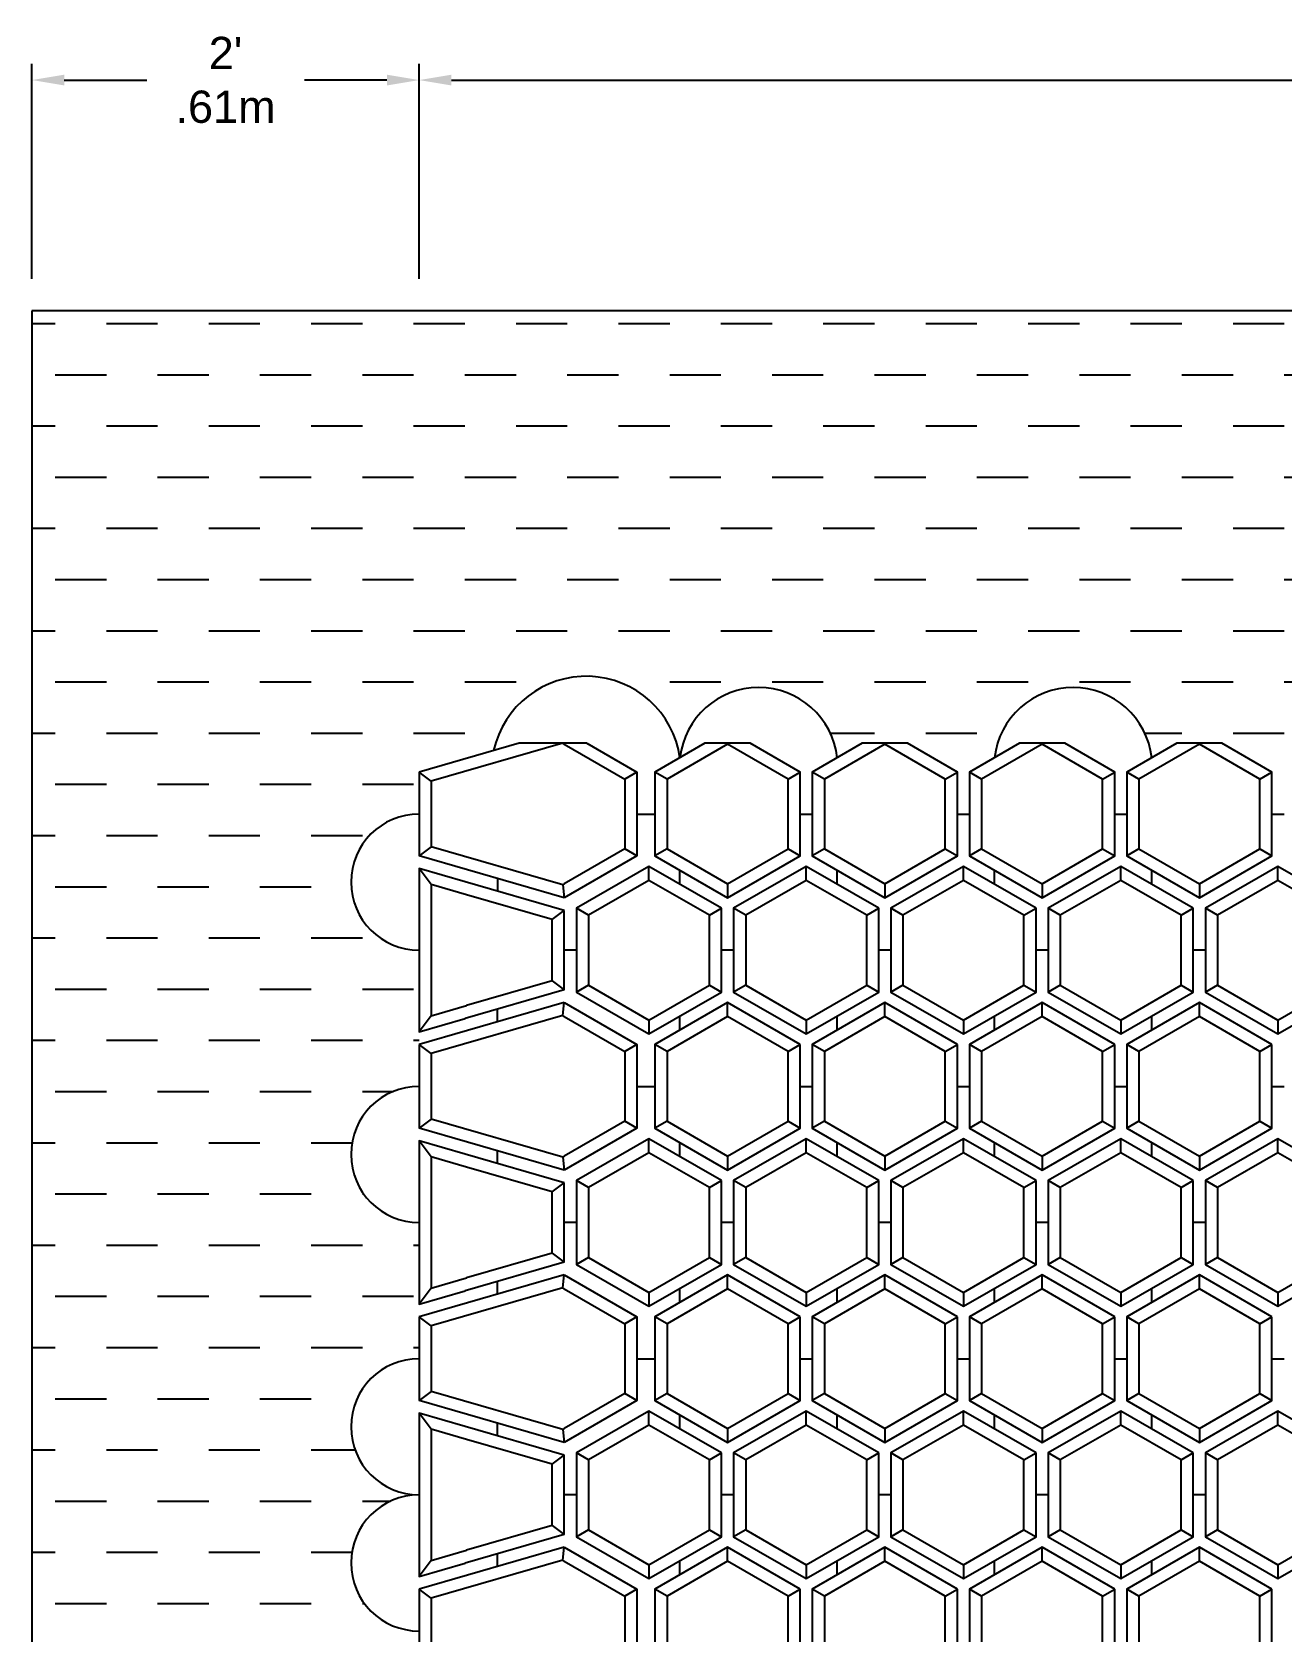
# Model space of a CAD drawing. Header units: millimetres. Extents: x 7876 to 8174, y 3054 to 3238.
# Drawn here: x 7876.4 to 7953.9, y 3138.8 to 3238 of the extents above; entities that cross this region are included whole.
import ezdxf

# ---------------------------------------------------------------- set-up
doc = ezdxf.new("R2010")
doc.units = ezdxf.units.MM
doc.styles.get("Standard").update_dxf_attribs({"font": 'arial.ttf'})
doc.dimstyles.get("Standard").update_dxf_attribs({"dimtxt": 2, "dimasz": 2, "dimexe": 1, "dimexo": 2, "dimgap": 2, "dimtad": 0, "dimtih": 1, "dimtoh": 1, "dimdec": 0, "dimzin": 0, "dimdsep": 46, "dimtxsty": 'Standard', "dimcen": 0.09, "dimadec": 0, "dimazin": 0, "dimtfac": 1, "dimtdec": 0, "dimtofl": 0, "dimtmove": 0, "dimatfit": 3, "dimfxl": 1, "dimtolj": 1, "dimtzin": 0, "dimarcsym": 0})

# ---------------------------------------------------------------- blocks, each defined once
blk = doc.blocks.new('*D107')
at = {"color": 0, "lineweight": -2, "transparency": 16777216}
for p, q in [((7900.446, 3222.672), (7900.446, 3235.99)), ((8133.321, 3222.672), (8133.321, 3235.99)), ((7902.446, 3234.99), (8011.143, 3234.99)), ((8131.321, 3234.99), (8022.623, 3234.99))]:
    blk.add_line(p, q, dxfattribs=at)
at = {"color": 0, "transparency": 16777216}
for points in [[(7902.446, 3235.324), (7902.446, 3234.657), (7900.446, 3234.99)], [(8131.321, 3235.324), (8131.321, 3234.657), (8133.321, 3234.99)]]:
    blk.add_solid(points, dxfattribs=at)
at = {"layer": 'Defpoints', "color": 0, "transparency": 16777216}
for p in [(8133.321, 3234.99), (7900.446, 3220.672), (8133.321, 3220.672)]:
    blk.add_point(p, dxfattribs=at)
at = {"color": 0, "transparency": 16777216, "insert": (8016.883, 3234.99), "char_height": 2, "attachment_point": 5}
blk.add_mtext("\\A1;20'\\P6.10m", dxfattribs=at)
blk = doc.blocks.new('*D109')
at = {"color": 0, "lineweight": -2, "transparency": 16777216}
for p, q in [((7876.446, 3222.672), (7876.446, 3235.99)), ((7900.446, 3222.672), (7900.446, 3235.99)), ((7878.446, 3234.99), (7883.557, 3234.99)), ((7898.446, 3234.99), (7893.335, 3234.99))]:
    blk.add_line(p, q, dxfattribs=at)
at = {"color": 0, "transparency": 16777216}
for points in [[(7878.446, 3235.324), (7878.446, 3234.657), (7876.446, 3234.99)], [(7898.446, 3235.324), (7898.446, 3234.657), (7900.446, 3234.99)]]:
    blk.add_solid(points, dxfattribs=at)
at = {"layer": 'Defpoints', "color": 0, "transparency": 16777216}
for p in [(7900.446, 3234.99), (7876.446, 3220.672), (7900.446, 3220.672)]:
    blk.add_point(p, dxfattribs=at)
at = {"color": 0, "transparency": 16777216, "insert": (7888.446, 3234.99), "char_height": 2, "attachment_point": 5}
blk.add_mtext("\\A1;2'\\P.61m", dxfattribs=at)

msp = doc.modelspace()

# ---------------------------------------------------------------- hatches: boundary and pattern name
h = msp.add_hatch()
h.set_pattern_fill('DASH', color=256)
h.set_pattern_definition([(0, (-5180.896, -2037.908), (3.175, 3.175), [3.175, -3.175])])
h.paths.add_polyline_path([(8157.821, 3220.672), (7876.446, 3220.672), (7876.446, 3100.672), (7905.342, 3100.672, -0.017665), (7905.207, 3101.066), (7900.446, 3102.441), (7900.446, 3105.039, -1), (7900.446, 3113.482), (7900.446, 3121.926, -1), (7900.446, 3130.37), (7900.446, 3138.814, -1), (7900.446, 3147.257, -1), (7900.446, 3155.701), (7900.446, 3164.145, -1), (7900.446, 3172.589), (7900.446, 3181.032, -1), (7900.446, 3189.476), (7900.446, 3192.074), (7905.068, 3193.408, -0.771611), (7916.422, 3193.863), (7916.808, 3193.863, -0.737277), (7926.182, 3193.863), (7936.308, 3193.863, -0.737277), (7945.682, 3193.863), (7955.808, 3193.863, -0.737277), (7965.182, 3193.863), (7975.308, 3193.863, -0.737277), (7984.682, 3193.863), (7994.808, 3193.863, -0.737277), (8004.182, 3193.863), (8004.558, 3193.863, -0.737277), (8013.932, 3193.863), (8020.209, 3193.863, -0.737277), (8029.584, 3193.863), (8029.959, 3193.863, -0.737277), (8039.334, 3193.863), (8049.459, 3193.863, -0.737277), (8058.834, 3193.863), (8068.959, 3193.863, -0.737277), (8078.334, 3193.863), (8088.459, 3193.863, -0.737277), (8097.834, 3193.863), (8107.959, 3193.863, -0.737277), (8117.334, 3193.863), (8117.886, 3193.863, -0.68862), (8131.28, 3192.663), (8133.321, 3192.074), (8133.321, 3189.476, -1), (8133.321, 3181.032), (8133.321, 3172.589, -1), (8133.321, 3164.145), (8133.321, 3155.701, -1), (8133.321, 3147.257, -1), (8133.321, 3138.814), (8133.321, 3130.37, -1), (8133.321, 3121.926), (8133.321, 3113.482, -1), (8133.321, 3105.039), (8133.321, 3102.441), (8131.446, 3101.899, -0.045177), (8130.968, 3100.672), (8157.821, 3100.672)])

# ---------------------------------------------------------------- linework, layer by layer
for p, q in [((8157.821, 3220.672), (7876.446, 3220.672)), ((7876.446, 3220.672), (7876.446, 3100.672)), ((7906.643, 3193.863), (7900.446, 3192.074)), ((7909.347, 3193.863), (7901.196, 3191.51)), ((7910.847, 3193.863), (7906.643, 3193.863)), ((7909.446, 3193.806), (7909.347, 3193.863)), ((7920.972, 3193.863), (7918.169, 3193.863)), ((7919.571, 3193.806), (7919.571, 3193.863)), ((7930.722, 3193.863), (7927.919, 3193.863)), ((7929.321, 3193.806), (7929.321, 3193.863)), ((7940.472, 3193.863), (7937.669, 3193.863)), ((7939.071, 3193.806), (7939.071, 3193.863)), ((7950.222, 3193.863), (7947.419, 3193.863)), ((7948.821, 3193.806), (7948.821, 3193.863)), ((7900.446, 3192.074), (7900.446, 3186.878)), ((7901.196, 3191.51), (7900.446, 3192.074)), ((7913.946, 3192.074), (7913.196, 3191.641)), ((7915.821, 3191.641), (7915.071, 3192.074)), ((7923.321, 3191.641), (7924.071, 3192.074)), ((7925.571, 3191.641), (7924.821, 3192.074)), ((7933.071, 3191.641), (7933.821, 3192.074)), ((7935.321, 3191.641), (7934.571, 3192.074)), ((7942.821, 3191.641), (7943.571, 3192.074)), ((7945.071, 3191.641), (7944.321, 3192.074)), ((7952.571, 3191.641), (7953.321, 3192.074)), ((7901.196, 3191.51), (7901.196, 3187.442)), ((7913.946, 3189.476), (7915.071, 3189.476)), ((7924.071, 3189.476), (7924.821, 3189.476)), ((7933.821, 3189.476), (7934.571, 3189.476)), ((7943.571, 3189.476), (7944.321, 3189.476)), ((7953.321, 3189.476), (7954.071, 3189.476)), ((7901.196, 3187.442), (7900.446, 3186.878)), ((7909.347, 3185.089), (7901.196, 3187.442)), ((7913.946, 3186.878), (7913.196, 3187.311)), ((7915.821, 3187.311), (7915.071, 3186.878)), ((7923.321, 3187.311), (7924.071, 3186.878)), ((7925.571, 3187.311), (7924.821, 3186.878)), ((7933.071, 3187.311), (7933.821, 3186.878)), ((7935.321, 3187.311), (7934.571, 3186.878)), ((7942.821, 3187.311), (7943.571, 3186.878)), ((7945.071, 3187.311), (7944.321, 3186.878)), ((7952.571, 3187.311), (7953.321, 3186.878)), ((7909.446, 3184.28), (7900.446, 3186.878)), ((7901.196, 3185.1), (7900.446, 3186.097)), ((7914.696, 3185.362), (7914.696, 3186.228)), ((7924.446, 3185.362), (7924.446, 3186.228)), ((7934.196, 3185.362), (7934.196, 3186.228)), ((7943.946, 3185.362), (7943.946, 3186.228)), ((7953.696, 3185.362), (7953.696, 3186.228)), ((7909.446, 3183.499), (7903.294, 3185.275)), ((7905.319, 3184.691), (7905.319, 3185.471)), ((7909.446, 3185.146), (7909.347, 3185.089)), ((7909.347, 3185.089), (7909.446, 3184.28)), ((7916.62, 3185.117), (7916.62, 3185.984)), ((7919.571, 3185.146), (7919.571, 3184.28)), ((7926.37, 3185.117), (7926.37, 3185.984)), ((7929.321, 3185.146), (7929.321, 3184.28)), ((7936.12, 3185.117), (7936.12, 3185.984)), ((7939.071, 3185.146), (7939.071, 3184.28)), ((7945.87, 3185.117), (7945.87, 3185.984)), ((7948.821, 3185.146), (7948.821, 3184.28)), ((7908.696, 3182.935), (7903.393, 3184.466)), ((7908.696, 3182.935), (7909.446, 3183.499)), ((7910.946, 3183.197), (7910.196, 3183.63)), ((7918.446, 3183.197), (7919.196, 3183.63)), ((7920.696, 3183.197), (7919.946, 3183.63)), ((7928.196, 3183.197), (7928.946, 3183.63)), ((7930.446, 3183.197), (7929.696, 3183.63)), ((7937.946, 3183.197), (7938.696, 3183.63)), ((7940.196, 3183.197), (7939.446, 3183.63)), ((7947.696, 3183.197), (7948.446, 3183.63)), ((7949.946, 3183.197), (7949.196, 3183.63)), ((7910.196, 3181.032), (7909.446, 3181.032)), ((7919.946, 3181.032), (7919.196, 3181.032)), ((7929.696, 3181.032), (7928.946, 3181.032)), ((7939.446, 3181.032), (7938.696, 3181.032)), ((7949.196, 3181.032), (7948.446, 3181.032)), ((7908.696, 3179.129), (7903.393, 3177.599)), ((7908.696, 3179.129), (7909.446, 3178.565)), ((7909.446, 3178.565), (7903.294, 3176.79)), ((7910.946, 3178.867), (7910.196, 3178.434)), ((7918.446, 3178.867), (7919.196, 3178.434)), ((7920.696, 3178.867), (7919.946, 3178.434)), ((7928.196, 3178.867), (7928.946, 3178.434)), ((7930.446, 3178.867), (7929.696, 3178.434)), ((7937.946, 3178.867), (7938.696, 3178.434)), ((7940.196, 3178.867), (7939.446, 3178.434)), ((7947.696, 3178.867), (7948.446, 3178.434)), ((7949.946, 3178.867), (7949.196, 3178.434)), ((7909.446, 3177.785), (7900.446, 3175.187)), ((7905.316, 3176.592), (7905.316, 3177.373)), ((7909.347, 3176.976), (7909.446, 3177.785)), ((7919.571, 3176.919), (7919.571, 3177.785)), ((7929.321, 3176.919), (7929.321, 3177.785)), ((7939.071, 3176.919), (7939.071, 3177.785)), ((7948.821, 3176.919), (7948.821, 3177.785)), ((7901.196, 3176.964), (7900.446, 3175.967)), ((7909.347, 3176.976), (7901.196, 3174.623)), ((7909.446, 3176.919), (7909.347, 3176.976)), ((7914.696, 3176.702), (7914.696, 3175.836)), ((7916.62, 3176.081), (7916.62, 3176.947)), ((7924.446, 3176.702), (7924.446, 3175.836)), ((7926.37, 3176.081), (7926.37, 3176.947)), ((7934.196, 3176.702), (7934.196, 3175.836)), ((7936.12, 3176.081), (7936.12, 3176.947)), ((7943.946, 3176.702), (7943.946, 3175.836)), ((7945.87, 3176.081), (7945.87, 3176.947)), ((7953.696, 3176.702), (7953.696, 3175.836)), ((7900.446, 3175.187), (7900.446, 3169.991)), ((7901.196, 3174.623), (7900.446, 3175.187)), ((7913.946, 3175.187), (7913.196, 3174.754)), ((7915.821, 3174.754), (7915.071, 3175.187)), ((7923.321, 3174.754), (7924.071, 3175.187)), ((7925.571, 3174.754), (7924.821, 3175.187)), ((7933.071, 3174.754), (7933.821, 3175.187)), ((7935.321, 3174.754), (7934.571, 3175.187)), ((7942.821, 3174.754), (7943.571, 3175.187)), ((7945.071, 3174.754), (7944.321, 3175.187)), ((7952.571, 3174.754), (7953.321, 3175.187)), ((7901.196, 3174.623), (7901.196, 3170.555)), ((7913.946, 3172.589), (7915.071, 3172.589)), ((7924.071, 3172.589), (7924.821, 3172.589)), ((7933.821, 3172.589), (7934.571, 3172.589)), ((7943.571, 3172.589), (7944.321, 3172.589)), ((7953.321, 3172.589), (7954.071, 3172.589)), ((7901.196, 3170.555), (7900.446, 3169.991)), ((7909.347, 3168.202), (7901.196, 3170.555)), ((7913.946, 3169.991), (7913.196, 3170.424)), ((7915.821, 3170.424), (7915.071, 3169.991)), ((7923.321, 3170.424), (7924.071, 3169.991)), ((7925.571, 3170.424), (7924.821, 3169.991)), ((7933.071, 3170.424), (7933.821, 3169.991)), ((7935.321, 3170.424), (7934.571, 3169.991)), ((7942.821, 3170.424), (7943.571, 3169.991)), ((7945.071, 3170.424), (7944.321, 3169.991)), ((7952.571, 3170.424), (7953.321, 3169.991)), ((7909.446, 3167.392), (7900.446, 3169.991)), ((7901.196, 3168.213), (7900.446, 3169.21)), ((7914.696, 3168.475), (7914.696, 3169.341)), ((7924.446, 3168.475), (7924.446, 3169.341)), ((7934.196, 3168.475), (7934.196, 3169.341)), ((7943.946, 3168.475), (7943.946, 3169.341)), ((7953.696, 3168.475), (7953.696, 3169.341)), ((7909.446, 3166.612), (7903.294, 3168.388)), ((7905.312, 3167.805), (7905.312, 3168.586)), ((7909.446, 3168.258), (7909.347, 3168.202)), ((7909.347, 3168.202), (7909.446, 3167.392)), ((7916.62, 3168.23), (7916.62, 3169.096)), ((7919.571, 3168.258), (7919.571, 3167.392)), ((7926.37, 3168.23), (7926.37, 3169.096)), ((7929.321, 3168.258), (7929.321, 3167.392)), ((7936.12, 3168.23), (7936.12, 3169.096)), ((7939.071, 3168.258), (7939.071, 3167.392)), ((7945.87, 3168.23), (7945.87, 3169.096)), ((7948.821, 3168.258), (7948.821, 3167.392)), ((7908.696, 3166.048), (7903.393, 3167.578)), ((7908.696, 3166.048), (7909.446, 3166.612)), ((7910.946, 3166.31), (7910.196, 3166.743)), ((7918.446, 3166.31), (7919.196, 3166.743)), ((7920.696, 3166.31), (7919.946, 3166.743)), ((7928.196, 3166.31), (7928.946, 3166.743)), ((7930.446, 3166.31), (7929.696, 3166.743)), ((7937.946, 3166.31), (7938.696, 3166.743)), ((7940.196, 3166.31), (7939.446, 3166.743)), ((7947.696, 3166.31), (7948.446, 3166.743)), ((7949.946, 3166.31), (7949.196, 3166.743)), ((7910.196, 3164.145), (7909.446, 3164.145)), ((7919.946, 3164.145), (7919.196, 3164.145)), ((7929.696, 3164.145), (7928.946, 3164.145)), ((7939.446, 3164.145), (7938.696, 3164.145)), ((7949.196, 3164.145), (7948.446, 3164.145)), ((7908.696, 3162.242), (7903.393, 3160.711)), ((7908.696, 3162.242), (7909.446, 3161.678)), ((7909.446, 3161.678), (7903.294, 3159.902)), ((7910.946, 3161.98), (7910.196, 3161.547)), ((7918.446, 3161.98), (7919.196, 3161.547)), ((7920.696, 3161.98), (7919.946, 3161.547)), ((7928.196, 3161.98), (7928.946, 3161.547)), ((7930.446, 3161.98), (7929.696, 3161.547)), ((7937.946, 3161.98), (7938.696, 3161.547)), ((7940.196, 3161.98), (7939.446, 3161.547)), ((7947.696, 3161.98), (7948.446, 3161.547)), ((7949.946, 3161.98), (7949.196, 3161.547)), ((7909.446, 3160.897), (7900.446, 3158.299)), ((7905.308, 3159.703), (7905.308, 3160.484)), ((7909.347, 3160.088), (7909.446, 3160.897)), ((7919.571, 3160.031), (7919.571, 3160.897)), ((7929.321, 3160.031), (7929.321, 3160.897)), ((7939.071, 3160.031), (7939.071, 3160.897)), ((7948.821, 3160.031), (7948.821, 3160.897)), ((7901.196, 3160.077), (7900.446, 3159.08)), ((7909.347, 3160.088), (7901.196, 3157.735)), ((7909.446, 3160.031), (7909.347, 3160.088)), ((7914.696, 3159.815), (7914.696, 3158.949)), ((7916.62, 3159.194), (7916.62, 3160.06)), ((7924.446, 3159.815), (7924.446, 3158.949)), ((7926.37, 3159.194), (7926.37, 3160.06)), ((7934.196, 3159.815), (7934.196, 3158.949)), ((7936.12, 3159.194), (7936.12, 3160.06)), ((7943.946, 3159.815), (7943.946, 3158.949)), ((7945.87, 3159.194), (7945.87, 3160.06)), ((7953.696, 3159.815), (7953.696, 3158.949)), ((7900.446, 3158.299), (7900.446, 3153.103)), ((7901.196, 3157.735), (7900.446, 3158.299)), ((7913.946, 3158.299), (7913.196, 3157.866)), ((7915.821, 3157.866), (7915.071, 3158.299)), ((7923.321, 3157.866), (7924.071, 3158.299)), ((7925.571, 3157.866), (7924.821, 3158.299)), ((7933.071, 3157.866), (7933.821, 3158.299)), ((7935.321, 3157.866), (7934.571, 3158.299)), ((7942.821, 3157.866), (7943.571, 3158.299)), ((7945.071, 3157.866), (7944.321, 3158.299)), ((7952.571, 3157.866), (7953.321, 3158.299)), ((7901.196, 3157.735), (7901.196, 3153.667)), ((7913.946, 3155.701), (7915.071, 3155.701)), ((7924.071, 3155.701), (7924.821, 3155.701)), ((7933.821, 3155.701), (7934.571, 3155.701)), ((7943.571, 3155.701), (7944.321, 3155.701)), ((7953.321, 3155.701), (7954.071, 3155.701)), ((7901.196, 3153.667), (7900.446, 3153.103)), ((7909.347, 3151.314), (7901.196, 3153.667)), ((7913.946, 3153.103), (7913.196, 3153.536)), ((7915.821, 3153.536), (7915.071, 3153.103)), ((7923.321, 3153.536), (7924.071, 3153.103)), ((7925.571, 3153.536), (7924.821, 3153.103)), ((7933.071, 3153.536), (7933.821, 3153.103)), ((7935.321, 3153.536), (7934.571, 3153.103)), ((7942.821, 3153.536), (7943.571, 3153.103)), ((7945.071, 3153.536), (7944.321, 3153.103)), ((7952.571, 3153.536), (7953.321, 3153.103)), ((7909.446, 3150.505), (7900.446, 3153.103)), ((7901.196, 3151.325), (7900.446, 3152.322)), ((7914.696, 3151.587), (7914.696, 3152.453)), ((7924.446, 3151.587), (7924.446, 3152.453)), ((7934.196, 3151.587), (7934.196, 3152.453)), ((7943.946, 3151.587), (7943.946, 3152.453)), ((7953.696, 3151.587), (7953.696, 3152.453)), ((7909.446, 3149.724), (7903.294, 3151.5)), ((7905.304, 3150.92), (7905.304, 3151.7)), ((7909.446, 3151.371), (7909.347, 3151.314)), ((7909.347, 3151.314), (7909.446, 3150.505)), ((7916.62, 3151.342), (7916.62, 3152.209)), ((7919.571, 3151.371), (7919.571, 3150.505)), ((7926.37, 3151.342), (7926.37, 3152.209)), ((7929.321, 3151.371), (7929.321, 3150.505)), ((7936.12, 3151.342), (7936.12, 3152.209)), ((7939.071, 3151.371), (7939.071, 3150.505)), ((7945.87, 3151.342), (7945.87, 3152.209)), ((7948.821, 3151.371), (7948.821, 3150.505)), ((7908.696, 3149.16), (7903.393, 3150.691)), ((7908.696, 3149.16), (7909.446, 3149.724)), ((7910.946, 3149.422), (7910.196, 3149.855)), ((7918.446, 3149.422), (7919.196, 3149.855)), ((7920.696, 3149.422), (7919.946, 3149.855)), ((7928.196, 3149.422), (7928.946, 3149.855)), ((7930.446, 3149.422), (7929.696, 3149.855)), ((7937.946, 3149.422), (7938.696, 3149.855)), ((7940.196, 3149.422), (7939.446, 3149.855)), ((7947.696, 3149.422), (7948.446, 3149.855)), ((7949.946, 3149.422), (7949.196, 3149.855)), ((7910.196, 3147.257), (7909.446, 3147.257)), ((7919.946, 3147.257), (7919.196, 3147.257)), ((7929.696, 3147.257), (7928.946, 3147.257)), ((7939.446, 3147.257), (7938.696, 3147.257)), ((7949.196, 3147.257), (7948.446, 3147.257)), ((7908.696, 3145.354), (7903.393, 3143.824)), ((7908.696, 3145.354), (7909.446, 3144.79)), ((7909.446, 3144.79), (7903.294, 3143.015)), ((7910.946, 3145.092), (7910.196, 3144.659)), ((7918.446, 3145.092), (7919.196, 3144.659)), ((7920.696, 3145.092), (7919.946, 3144.659)), ((7928.196, 3145.092), (7928.946, 3144.659)), ((7930.446, 3145.092), (7929.696, 3144.659)), ((7937.946, 3145.092), (7938.696, 3144.659)), ((7940.196, 3145.092), (7939.446, 3144.659)), ((7947.696, 3145.092), (7948.446, 3144.659)), ((7949.946, 3145.092), (7949.196, 3144.659)), ((7909.446, 3144.01), (7900.446, 3141.412)), ((7905.3, 3142.813), (7905.301, 3143.594)), ((7909.347, 3143.201), (7909.446, 3144.01)), ((7919.571, 3143.144), (7919.571, 3144.01)), ((7929.321, 3143.144), (7929.321, 3144.01)), ((7939.071, 3143.144), (7939.071, 3144.01)), ((7948.821, 3143.144), (7948.821, 3144.01)), ((7901.196, 3143.189), (7900.446, 3142.192)), ((7909.347, 3143.201), (7901.196, 3140.848)), ((7909.446, 3143.144), (7909.347, 3143.201)), ((7914.696, 3142.927), (7914.696, 3142.061)), ((7916.62, 3142.306), (7916.62, 3143.172)), ((7924.446, 3142.927), (7924.446, 3142.061)), ((7926.37, 3142.306), (7926.37, 3143.172)), ((7934.196, 3142.927), (7934.196, 3142.061)), ((7936.12, 3142.306), (7936.12, 3143.172)), ((7943.946, 3142.927), (7943.946, 3142.061)), ((7945.87, 3142.306), (7945.87, 3143.172)), ((7953.696, 3142.927), (7953.696, 3142.061)), ((7900.446, 3141.412), (7900.446, 3136.216)), ((7901.196, 3140.848), (7900.446, 3141.412)), ((7913.946, 3141.412), (7913.196, 3140.979)), ((7915.821, 3140.979), (7915.071, 3141.412)), ((7923.321, 3140.979), (7924.071, 3141.412)), ((7925.571, 3140.979), (7924.821, 3141.412)), ((7933.071, 3140.979), (7933.821, 3141.412)), ((7935.321, 3140.979), (7934.571, 3141.412)), ((7942.821, 3140.979), (7943.571, 3141.412)), ((7945.071, 3140.979), (7944.321, 3141.412)), ((7952.571, 3140.979), (7953.321, 3141.412)), ((7901.196, 3140.848), (7901.196, 3136.78))]:
    msp.add_line(p, q)
for points in [[(7910.847, 3193.863), (7913.946, 3192.074), (7913.946, 3186.878), (7909.446, 3184.28)], [(7909.446, 3193.806), (7913.196, 3191.641), (7913.196, 3187.311), (7909.446, 3185.146)], [(7918.169, 3193.863), (7915.071, 3192.074), (7915.071, 3186.878), (7919.571, 3184.28), (7924.071, 3186.878), (7924.071, 3192.074), (7920.972, 3193.863)], [(7927.919, 3193.863), (7924.821, 3192.074), (7924.821, 3186.878), (7929.321, 3184.28), (7933.821, 3186.878), (7933.821, 3192.074), (7930.722, 3193.863)], [(7937.669, 3193.863), (7934.571, 3192.074), (7934.571, 3186.878), (7939.071, 3184.28), (7943.571, 3186.878), (7943.571, 3192.074), (7940.472, 3193.863)], [(7947.419, 3193.863), (7944.321, 3192.074), (7944.321, 3186.878), (7948.821, 3184.28), (7953.321, 3186.878), (7953.321, 3192.074), (7950.222, 3193.863)], [(7903.294, 3185.275), (7900.446, 3186.097), (7900.446, 3175.967), (7903.294, 3176.79)], [(7903.393, 3184.466), (7901.196, 3185.1), (7901.196, 3176.964), (7903.393, 3177.599)], [(7909.446, 3178.565), (7909.446, 3183.499)], [(7908.696, 3179.129), (7908.696, 3182.935)], [(7909.446, 3177.785), (7913.946, 3175.187), (7913.946, 3169.991), (7909.446, 3167.392)], [(7909.446, 3176.919), (7913.196, 3174.754), (7913.196, 3170.424), (7909.446, 3168.258)], [(7903.294, 3168.388), (7900.446, 3169.21), (7900.446, 3159.08), (7903.294, 3159.902)], [(7903.393, 3167.578), (7901.196, 3168.213), (7901.196, 3160.077), (7903.393, 3160.711)], [(7909.446, 3161.678), (7909.446, 3166.612)], [(7908.696, 3162.242), (7908.696, 3166.048)], [(7909.446, 3160.897), (7913.946, 3158.299), (7913.946, 3153.103), (7909.446, 3150.505)], [(7909.446, 3160.031), (7913.196, 3157.866), (7913.196, 3153.536), (7909.446, 3151.371)], [(7903.294, 3151.5), (7900.446, 3152.322), (7900.446, 3142.192), (7903.294, 3143.015)], [(7903.393, 3150.691), (7901.196, 3151.325), (7901.196, 3143.189), (7903.393, 3143.824)], [(7909.446, 3144.79), (7909.446, 3149.724)], [(7908.696, 3145.354), (7908.696, 3149.16)], [(7909.446, 3144.01), (7913.946, 3141.412), (7913.946, 3136.216), (7909.446, 3133.617)], [(7909.446, 3143.144), (7913.196, 3140.979), (7913.196, 3136.649), (7909.446, 3134.483)]]:
    msp.add_lwpolyline(points)
for points in [[(7923.321, 3191.641), (7919.571, 3193.806), (7915.821, 3191.641), (7915.821, 3187.311), (7919.571, 3185.146), (7923.321, 3187.311)], [(7933.071, 3191.641), (7929.321, 3193.806), (7925.571, 3191.641), (7925.571, 3187.311), (7929.321, 3185.146), (7933.071, 3187.311)], [(7942.821, 3191.641), (7939.071, 3193.806), (7935.321, 3191.641), (7935.321, 3187.311), (7939.071, 3185.146), (7942.821, 3187.311)], [(7952.571, 3191.641), (7948.821, 3193.806), (7945.071, 3191.641), (7945.071, 3187.311), (7948.821, 3185.146), (7952.571, 3187.311)], [(7919.196, 3183.63), (7914.696, 3186.228), (7910.196, 3183.63), (7910.196, 3178.434), (7914.696, 3175.836), (7919.196, 3178.434)], [(7928.946, 3183.63), (7924.446, 3186.228), (7919.946, 3183.63), (7919.946, 3178.434), (7924.446, 3175.836), (7928.946, 3178.434)], [(7938.696, 3183.63), (7934.196, 3186.228), (7929.696, 3183.63), (7929.696, 3178.434), (7934.196, 3175.836), (7938.696, 3178.434)], [(7948.446, 3183.63), (7943.946, 3186.228), (7939.446, 3183.63), (7939.446, 3178.434), (7943.946, 3175.836), (7948.446, 3178.434)], [(7958.196, 3183.63), (7953.696, 3186.228), (7949.196, 3183.63), (7949.196, 3178.434), (7953.696, 3175.836), (7958.196, 3178.434)], [(7918.446, 3183.197), (7914.696, 3185.362), (7910.946, 3183.197), (7910.946, 3178.867), (7914.696, 3176.702), (7918.446, 3178.867)], [(7928.196, 3183.197), (7924.446, 3185.362), (7920.696, 3183.197), (7920.696, 3178.867), (7924.446, 3176.702), (7928.196, 3178.867)], [(7937.946, 3183.197), (7934.196, 3185.362), (7930.446, 3183.197), (7930.446, 3178.867), (7934.196, 3176.702), (7937.946, 3178.867)], [(7947.696, 3183.197), (7943.946, 3185.362), (7940.196, 3183.197), (7940.196, 3178.867), (7943.946, 3176.702), (7947.696, 3178.867)], [(7957.446, 3183.197), (7953.696, 3185.362), (7949.946, 3183.197), (7949.946, 3178.867), (7953.696, 3176.702), (7957.446, 3178.867)], [(7924.071, 3175.187), (7919.571, 3177.785), (7915.071, 3175.187), (7915.071, 3169.991), (7919.571, 3167.392), (7924.071, 3169.991)], [(7933.821, 3175.187), (7929.321, 3177.785), (7924.821, 3175.187), (7924.821, 3169.991), (7929.321, 3167.392), (7933.821, 3169.991)], [(7943.571, 3175.187), (7939.071, 3177.785), (7934.571, 3175.187), (7934.571, 3169.991), (7939.071, 3167.392), (7943.571, 3169.991)], [(7953.321, 3175.187), (7948.821, 3177.785), (7944.321, 3175.187), (7944.321, 3169.991), (7948.821, 3167.392), (7953.321, 3169.991)], [(7923.321, 3174.754), (7919.571, 3176.919), (7915.821, 3174.754), (7915.821, 3170.424), (7919.571, 3168.258), (7923.321, 3170.424)], [(7933.071, 3174.754), (7929.321, 3176.919), (7925.571, 3174.754), (7925.571, 3170.424), (7929.321, 3168.258), (7933.071, 3170.424)], [(7942.821, 3174.754), (7939.071, 3176.919), (7935.321, 3174.754), (7935.321, 3170.424), (7939.071, 3168.258), (7942.821, 3170.424)], [(7952.571, 3174.754), (7948.821, 3176.919), (7945.071, 3174.754), (7945.071, 3170.424), (7948.821, 3168.258), (7952.571, 3170.424)], [(7919.196, 3166.743), (7914.696, 3169.341), (7910.196, 3166.743), (7910.196, 3161.547), (7914.696, 3158.949), (7919.196, 3161.547)], [(7928.946, 3166.743), (7924.446, 3169.341), (7919.946, 3166.743), (7919.946, 3161.547), (7924.446, 3158.949), (7928.946, 3161.547)], [(7938.696, 3166.743), (7934.196, 3169.341), (7929.696, 3166.743), (7929.696, 3161.547), (7934.196, 3158.949), (7938.696, 3161.547)], [(7948.446, 3166.743), (7943.946, 3169.341), (7939.446, 3166.743), (7939.446, 3161.547), (7943.946, 3158.949), (7948.446, 3161.547)], [(7958.196, 3166.743), (7953.696, 3169.341), (7949.196, 3166.743), (7949.196, 3161.547), (7953.696, 3158.949), (7958.196, 3161.547)], [(7918.446, 3166.31), (7914.696, 3168.475), (7910.946, 3166.31), (7910.946, 3161.98), (7914.696, 3159.815), (7918.446, 3161.98)], [(7928.196, 3166.31), (7924.446, 3168.475), (7920.696, 3166.31), (7920.696, 3161.98), (7924.446, 3159.815), (7928.196, 3161.98)], [(7937.946, 3166.31), (7934.196, 3168.475), (7930.446, 3166.31), (7930.446, 3161.98), (7934.196, 3159.815), (7937.946, 3161.98)], [(7947.696, 3166.31), (7943.946, 3168.475), (7940.196, 3166.31), (7940.196, 3161.98), (7943.946, 3159.815), (7947.696, 3161.98)], [(7957.446, 3166.31), (7953.696, 3168.475), (7949.946, 3166.31), (7949.946, 3161.98), (7953.696, 3159.815), (7957.446, 3161.98)], [(7924.071, 3158.299), (7919.571, 3160.897), (7915.071, 3158.299), (7915.071, 3153.103), (7919.571, 3150.505), (7924.071, 3153.103)], [(7933.821, 3158.299), (7929.321, 3160.897), (7924.821, 3158.299), (7924.821, 3153.103), (7929.321, 3150.505), (7933.821, 3153.103)], [(7943.571, 3158.299), (7939.071, 3160.897), (7934.571, 3158.299), (7934.571, 3153.103), (7939.071, 3150.505), (7943.571, 3153.103)], [(7953.321, 3158.299), (7948.821, 3160.897), (7944.321, 3158.299), (7944.321, 3153.103), (7948.821, 3150.505), (7953.321, 3153.103)], [(7923.321, 3157.866), (7919.571, 3160.031), (7915.821, 3157.866), (7915.821, 3153.536), (7919.571, 3151.371), (7923.321, 3153.536)], [(7933.071, 3157.866), (7929.321, 3160.031), (7925.571, 3157.866), (7925.571, 3153.536), (7929.321, 3151.371), (7933.071, 3153.536)], [(7942.821, 3157.866), (7939.071, 3160.031), (7935.321, 3157.866), (7935.321, 3153.536), (7939.071, 3151.371), (7942.821, 3153.536)], [(7952.571, 3157.866), (7948.821, 3160.031), (7945.071, 3157.866), (7945.071, 3153.536), (7948.821, 3151.371), (7952.571, 3153.536)], [(7919.196, 3149.855), (7914.696, 3152.453), (7910.196, 3149.855), (7910.196, 3144.659), (7914.696, 3142.061), (7919.196, 3144.659)], [(7928.946, 3149.855), (7924.446, 3152.453), (7919.946, 3149.855), (7919.946, 3144.659), (7924.446, 3142.061), (7928.946, 3144.659)], [(7938.696, 3149.855), (7934.196, 3152.453), (7929.696, 3149.855), (7929.696, 3144.659), (7934.196, 3142.061), (7938.696, 3144.659)], [(7948.446, 3149.855), (7943.946, 3152.453), (7939.446, 3149.855), (7939.446, 3144.659), (7943.946, 3142.061), (7948.446, 3144.659)], [(7958.196, 3149.855), (7953.696, 3152.453), (7949.196, 3149.855), (7949.196, 3144.659), (7953.696, 3142.061), (7958.196, 3144.659)], [(7918.446, 3149.422), (7914.696, 3151.587), (7910.946, 3149.422), (7910.946, 3145.092), (7914.696, 3142.927), (7918.446, 3145.092)], [(7928.196, 3149.422), (7924.446, 3151.587), (7920.696, 3149.422), (7920.696, 3145.092), (7924.446, 3142.927), (7928.196, 3145.092)], [(7937.946, 3149.422), (7934.196, 3151.587), (7930.446, 3149.422), (7930.446, 3145.092), (7934.196, 3142.927), (7937.946, 3145.092)], [(7947.696, 3149.422), (7943.946, 3151.587), (7940.196, 3149.422), (7940.196, 3145.092), (7943.946, 3142.927), (7947.696, 3145.092)], [(7957.446, 3149.422), (7953.696, 3151.587), (7949.946, 3149.422), (7949.946, 3145.092), (7953.696, 3142.927), (7957.446, 3145.092)], [(7924.071, 3141.412), (7919.571, 3144.01), (7915.071, 3141.412), (7915.071, 3136.216), (7919.571, 3133.617), (7924.071, 3136.216)], [(7933.821, 3141.412), (7929.321, 3144.01), (7924.821, 3141.412), (7924.821, 3136.216), (7929.321, 3133.617), (7933.821, 3136.216)], [(7943.571, 3141.412), (7939.071, 3144.01), (7934.571, 3141.412), (7934.571, 3136.216), (7939.071, 3133.617), (7943.571, 3136.216)], [(7953.321, 3141.412), (7948.821, 3144.01), (7944.321, 3141.412), (7944.321, 3136.216), (7948.821, 3133.617), (7953.321, 3136.216)], [(7923.321, 3140.979), (7919.571, 3143.144), (7915.821, 3140.979), (7915.821, 3136.649), (7919.571, 3134.483), (7923.321, 3136.649)], [(7933.071, 3140.979), (7929.321, 3143.144), (7925.571, 3140.979), (7925.571, 3136.649), (7929.321, 3134.483), (7933.071, 3136.649)], [(7942.821, 3140.979), (7939.071, 3143.144), (7935.321, 3140.979), (7935.321, 3136.649), (7939.071, 3134.483), (7942.821, 3136.649)], [(7952.571, 3140.979), (7948.821, 3143.144), (7945.071, 3140.979), (7945.071, 3136.649), (7948.821, 3134.483), (7952.571, 3136.649)]]:
    msp.add_lwpolyline(points, close=True)
at = {"lineweight": 25}
for centre, radius, start, end in [((7910.804, 3192.147), 5.873, 8.03769, 167.6016), ((7921.495, 3192.412), 4.907, 6.51078, 173.48922), ((7940.995, 3192.412), 4.907, 6.51078, 173.48922), ((7900.446, 3185.254), 4.222, 90, 270), ((7900.446, 3168.367), 4.222, 90, 270), ((7900.446, 3151.479), 4.222, 90, 270), ((7900.446, 3143.035), 4.222, 90, 270)]:
    msp.add_arc(centre, radius, start, end, dxfattribs=at)

# ---------------------------------------------------------------- dimensions: what is measured, and where the dimension line sits
for base, p1, p2, text, picture, middle in [((7900.446, 3234.99), (7876.446, 3220.672), (7900.446, 3220.672), "2'\\P.61m", '*D109', (7888.446, 3234.99)), ((8133.321, 3234.99), (7900.446, 3220.672), (8133.321, 3220.672), "20'\\P6.10m", '*D107', (8016.883, 3234.99))]:
    dim = msp.add_linear_dim(base=base, p1=p1, p2=p2, text=text, dimstyle='Standard')
    dim.commit()
    dim.dimension.update_dxf_attribs({"geometry": picture, "text_midpoint": middle})

doc.saveas('drawing.dxf')
